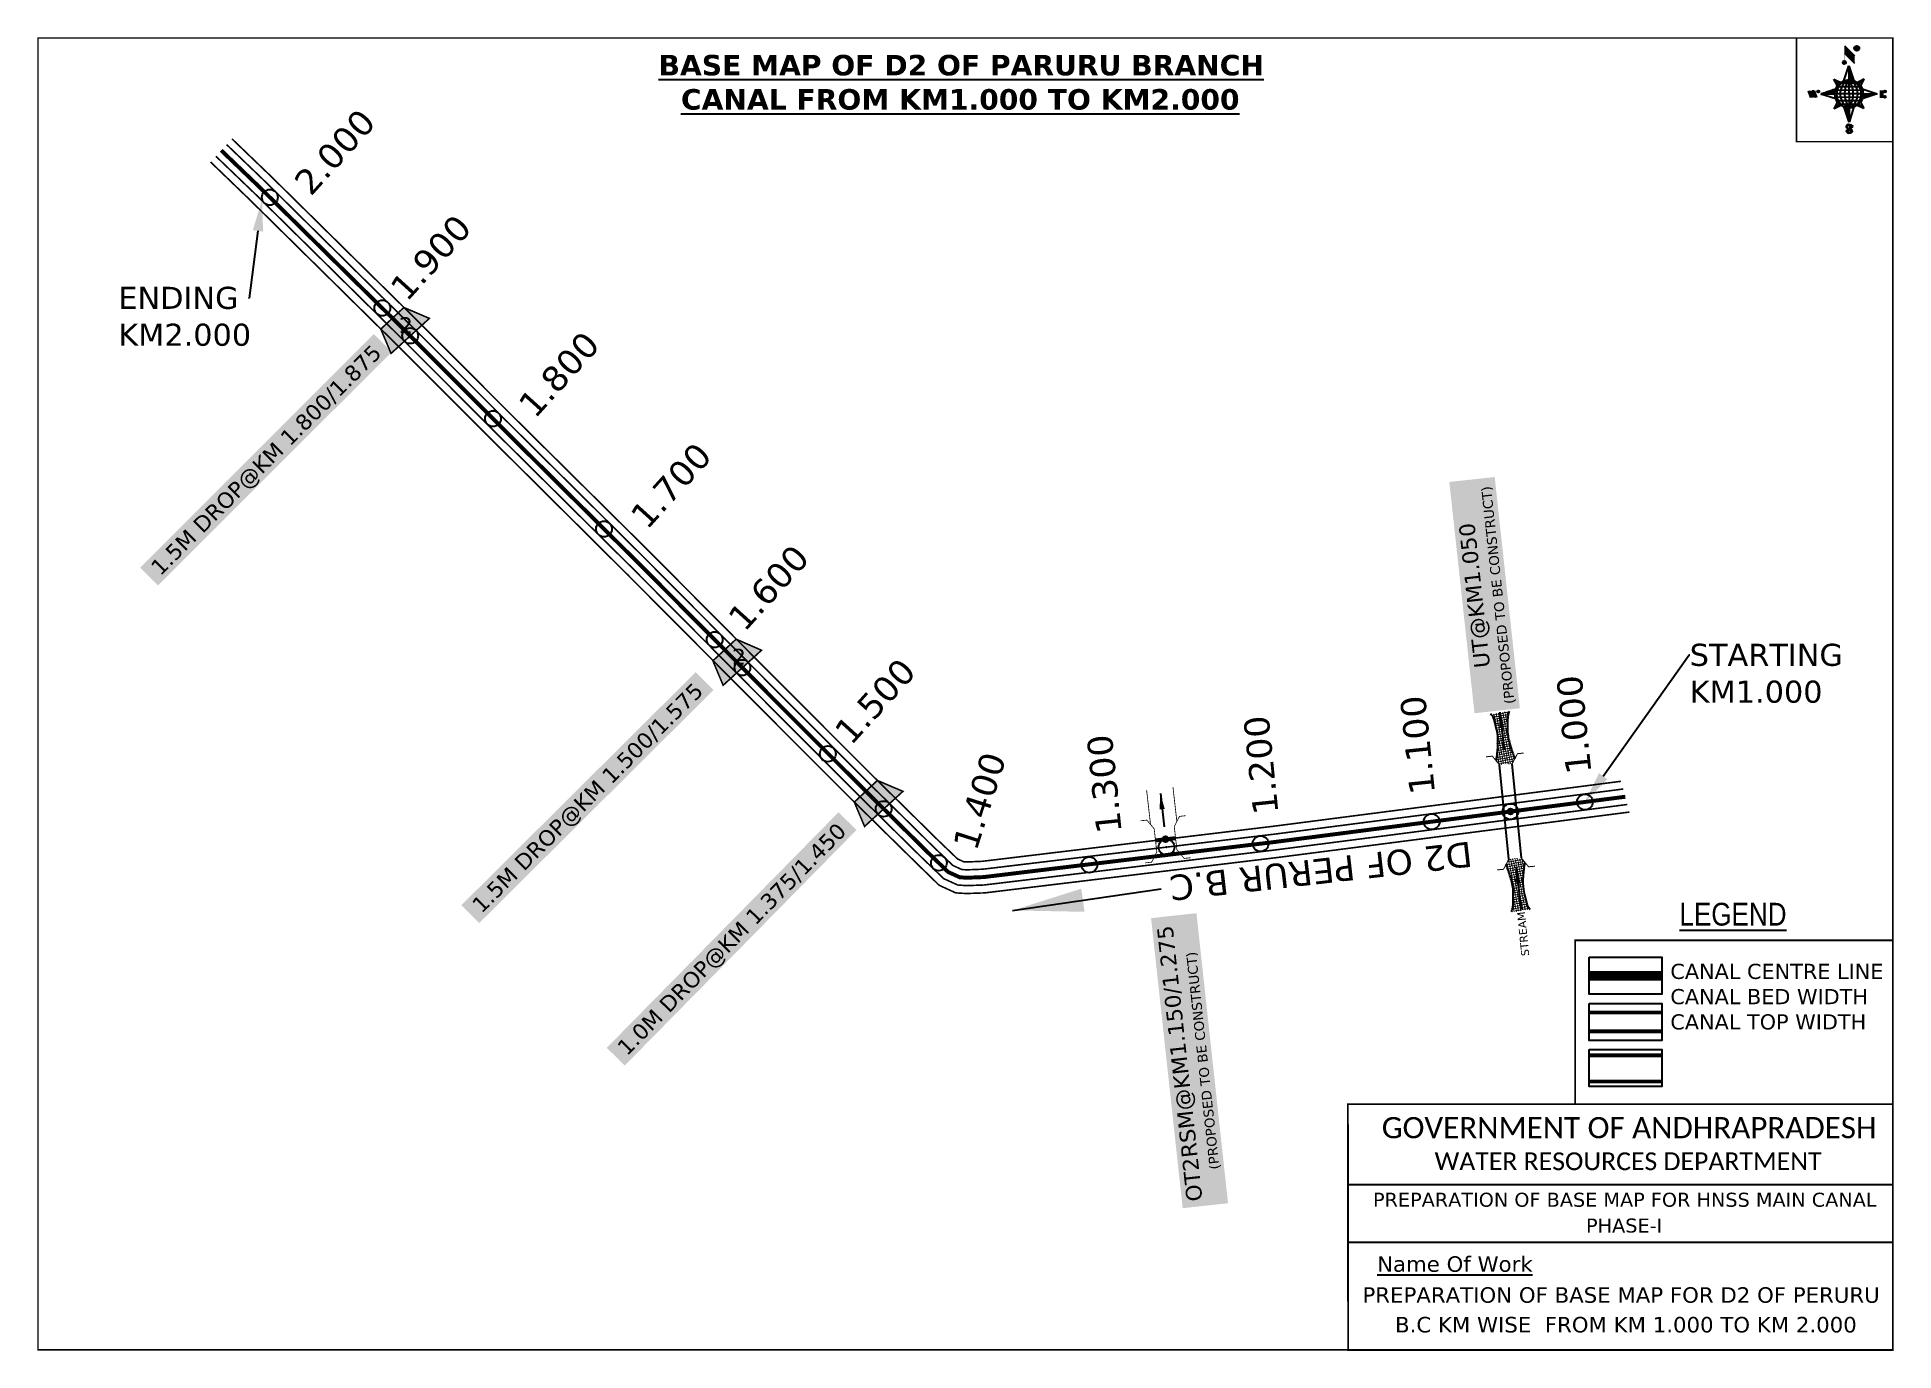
# Model space of a CAD drawing. Header units: inches. Extents: x 738295 to 739471, y 1626675 to 1627507.
import ezdxf
from ezdxf import colors
from ezdxf.entities.mleader import LeaderData, LeaderLine
from ezdxf.enums import TextEntityAlignment as Align
from ezdxf.math import Vec2, Vec3

# ---------------------------------------------------------------- set-up
doc = ezdxf.new("R2010")
doc.units = ezdxf.units.IN
doc.header["$MEASUREMENT"] = 0
doc.header["$PDMODE"] = 32
doc.header["$PDSIZE"] = 10
doc.linetypes.add('HIDDEN2', pattern=[0.1875, 0.125, -0.0625])
for name, color, linetype in [('AQUADUCT', 1, 'Continuous'), ('bord', 1, 'Continuous'), ('CANAL1', 1, 'Continuous'), ('CSMark', 72, 'Continuous'), ('DCBMS', 232, 'Continuous'), ('PAGE', 7, 'Continuous'), ('STRUCTURE', 5, 'Continuous'), ('TEXT', 7, 'Continuous'), ('VILLAGE STONES', 240, 'Continuous'), ('ZZZZ', 50, 'Continuous'), ('ZZZZZZZ', 50, 'Continuous')]:
    doc.layers.add(name, color=color, linetype=linetype)
doc.styles.add('ARIALN', font='ARIALN_1.TTF')
doc.styles.get("Standard").update_dxf_attribs({"font": 'verdana_0.ttf'})
doc.dimstyles.get("Standard").update_dxf_attribs({"dimtxt": 0.18, "dimasz": 0.18, "dimexe": 0.18, "dimexo": 0.0625, "dimgap": 0.09, "dimtad": 0, "dimtih": 1, "dimtoh": 1, "dimdec": 4, "dimzin": 0, "dimdsep": 46, "dimtxsty": 'Standard', "dimcen": 0.09, "dimadec": 0, "dimazin": 0, "dimtfac": 1, "dimtdec": 4, "dimtofl": 0, "dimtmove": 0, "dimatfit": 3, "dimfxl": 0, "dimtolj": 1, "dimtzin": 0, "dimarcsym": 0})
pattern_1 = [(267.297113149, (-8720374.938, 50637915.138), (10.5367255337, -0.497431438), [])]
pattern_2 = [(357.297113149, (-8720374.938, 50637915.138), (0.497431438, 10.5367255337), [])]

# ---------------------------------------------------------------- blocks, each defined once
blk = doc.blocks.new('*X17')
at = {"color": 0, "linetype": 'Continuous'}
for p, q in [((6321.6, 240.5), (6322.3, 241.2)), ((6321.6, 240.3), (6322.3, 241)), ((6321.6, 240.1), (6322.3, 240.8)), ((6321.6, 239.9), (6322.4, 240.7)), ((6321.6, 239.8), (6322.4, 240.6)), ((6321.6, 239.6), (6322.5, 240.5)), ((6321.6, 239.4), (6322.5, 240.3)), ((6321.6, 239.2), (6322.6, 240.2)), ((6321.7, 239.1), (6322.6, 240.1)), ((6321.8, 240.8), (6322.4, 241.4)), ((6321.8, 239), (6322.7, 240)), ((6321.8, 239), (6322.8, 239.9)), ((6321.9, 238.9), (6322.9, 239.8)), ((6322, 238.8), (6323, 239.7)), ((6322.1, 241.3), (6322.4, 241.6)), ((6322.1, 238.7), (6323.1, 239.6)), ((6322.2, 238.6), (6323.1, 239.6)), ((6322.3, 238.5), (6323.2, 239.5)), ((6322.4, 238.5), (6323.3, 239.4)), ((6322.5, 238.4), (6323.4, 239.3)), ((6322.7, 238.4), (6323.6, 239.3)), ((6322.8, 238.3), (6323.7, 239.2)), ((6322.9, 238.3), (6323.8, 239.1)), ((6323.1, 238.2), (6323.9, 239.1)), ((6323.2, 238.2), (6324, 239)), ((6323.3, 238.2), (6324.2, 239)), ((6323.5, 238.1), (6324.3, 238.9)), ((6323.7, 238.1), (6324.4, 238.9)), ((6323.8, 238.1), (6324.6, 238.8)), ((6324.1, 238.2), (6324.7, 238.8)), ((6324.3, 238.3), (6324.9, 238.8)), ((6324.6, 238.3), (6325.1, 238.8)), ((6324.8, 238.4), (6325.2, 238.8)), ((6325.1, 238.5), (6325.4, 238.8)), ((6325.4, 238.6), (6325.6, 238.8))]:
    blk.add_line(p, q, dxfattribs=at)
blk = doc.blocks.new('*X16')
at = {"color": 0, "linetype": 'Continuous'}
for p, q in [((6324.4, 240.3), (6324.5, 240.4)), ((6324.6, 240.3), (6324.8, 240.5)), ((6324.7, 240.2), (6325, 240.5)), ((6324.8, 240.2), (6325.2, 240.6)), ((6325, 240.1), (6325.5, 240.6)), ((6325.1, 240.1), (6325.6, 240.6)), ((6325.2, 240), (6325.8, 240.6)), ((6325.3, 240), (6326, 240.6)), ((6325.4, 239.9), (6326.1, 240.6)), ((6325.5, 239.8), (6326.2, 240.5)), ((6325.6, 239.8), (6326.3, 240.5)), ((6325.7, 239.7), (6326.5, 240.4)), ((6325.9, 239.6), (6326.6, 240.3)), ((6326, 239.5), (6326.7, 240.3)), ((6326, 239.4), (6326.8, 240.2)), ((6326.1, 239.3), (6327, 240.2)), ((6326.2, 239.3), (6327.1, 240.1)), ((6326.3, 239.2), (6327.1, 240)), ((6326.4, 239.1), (6327.2, 239.9)), ((6326.5, 239), (6327.3, 239.8)), ((6326.5, 238.9), (6327.4, 239.7)), ((6326.6, 238.8), (6327.5, 239.6)), ((6326.7, 238.7), (6327.5, 239.5)), ((6326.8, 238.6), (6327.6, 239.4)), ((6326.8, 238.5), (6327.7, 239.3)), ((6326.8, 236.5), (6327.4, 237)), ((6326.9, 238.3), (6327.8, 239.2)), ((6326.9, 238.2), (6327.9, 239.1)), ((6326.9, 236.8), (6327.6, 237.4)), ((6327, 238.1), (6327.8, 239)), ((6327, 237.9), (6327.8, 238.8)), ((6327, 237.8), (6327.8, 238.6)), ((6327, 237.6), (6327.8, 238.4)), ((6327, 237.4), (6327.8, 238.2)), ((6327, 237.3), (6327.8, 238)), ((6327, 237.1), (6327.8, 237.9))]:
    blk.add_line(p, q, dxfattribs=at)
blk = doc.blocks.new('H')
at = {"layer": 'bord', "extrusion": (0.000427885, 0.004792, 0.999988)}
h = blk.add_hatch(dxfattribs=at)
h.set_pattern_fill('LINE', color=8, scale=84.387686, angle=-2.7029, style=0)
h.set_pattern_definition(pattern_2)
h.paths.add_polyline_path([(-492, 786, -0.090992), (-448, 775), (-486, 912)])
h = blk.add_hatch(dxfattribs=at)
h.set_pattern_fill('LINE', color=8, scale=84.387686, angle=-92.7029, style=0)
h.set_pattern_definition(pattern_1)
h.paths.add_polyline_path([(-625, 665, -0.090992), (-615, 710), (-751, 671)])
h = blk.add_hatch(dxfattribs=at)
h.set_pattern_fill('LINE', color=8, scale=84.387686, angle=-2.7029, style=0)
h.set_pattern_definition(pattern_2)
h.paths.add_polyline_path([(-504, 533, -0.090992), (-549, 543), (-510, 406)])
h = blk.add_hatch(dxfattribs=at)
h.set_pattern_fill('LINE', color=8, scale=84.387686, angle=-92.7029, style=0)
h.set_pattern_definition(pattern_1)
h.paths.add_polyline_path([(-246, 647), (-372, 653, -0.090992), (-382, 609)])
for p, q in [((-519, 1020, -1217), (-435, 927, -1216)), ((-516, 1087, -1217), (-432, 994, -1217)), ((-538, 774, -1216), (-487, 906, -1216)), ((-487, 906, -1216), (-493, 780, -1216)), ((-487, 906, -1216), (-448, 769, -1216)), ((-865, 701, -1215), (-847, 638, -1215)), ((-847, 700, -1215), (-829, 637, -1215)), ((-829, 699, -1215), (-811, 636, -1215)), ((-829, 699, -1215), (-811, 698, -1215)), ((-811, 698, -1215), (-794, 635, -1215)), ((-752, 665, -1215), (-615, 704, -1215)), ((-627, 794, -1216), (-567, 760, -1216)), ((-627, 794, -1216), (-584, 747, -1215)), ((-599, 731, -1215), (-627, 794, -1216)), ((-421, 753, -1216), (-359, 781, -1216)), ((-359, 781, -1216), (-405, 739, -1216)), ((-359, 781, -1216), (-392, 721, -1215)), ((-379, 693, -1215), (-246, 641, -1215)), ((-213, 669, -1215), (-217, 601, -1215)), ((-752, 665, -1215), (-625, 659, -1215)), ((-619, 614, -1215), (-752, 665, -1215)), ((-639, 526, -1214), (-606, 585, -1215)), ((-639, 526, -1214), (-593, 568, -1215)), ((-577, 553, -1215), (-639, 526, -1214)), ((-511, 400, -1214), (-549, 537, -1214)), ((-460, 533, -1215), (-511, 400, -1214)), ((-505, 527, -1214), (-511, 400, -1214)), ((-371, 513, -1214), (-431, 546, -1215)), ((-371, 513, -1214), (-414, 560, -1215)), ((-399, 576, -1215), (-371, 513, -1214)), ((-246, 641, -1215), (-383, 603, -1215)), ((-373, 647, -1215), (-246, 641, -1215)), ((-197, 600, -1215), (-194, 668, -1215))]:
    blk.add_line(p, q, dxfattribs=at)
at = {"layer": 'bord', "color": 8, "linetype": 'ByBlock', "extrusion": (0.000427885, 0.004792, 0.999988)}
for p, q in [((-375, 679, -1215), (-620, 691, -1215)), ((-386, 711, -1215), (-605, 722, -1215)), ((-411, 744, -1216), (-578, 752, -1216)), ((-493, 780, -1216), (-505, 527, -1214)), ((-373, 647, -1215), (-625, 659, -1215)), ((-378, 616, -1215), (-623, 628, -1215)), ((-392, 585, -1215), (-611, 595, -1215)), ((-420, 555, -1215), (-587, 562, -1215))]:
    blk.add_line(p, q, dxfattribs=at)
at = {"layer": 'bord', "extrusion": (0.000427885, 0.004792, 0.999988), "elevation": -1212}
for points, const_width in [([(-522, 960), (-516, 1093)], 1.61), ([(-434, 933), (-428, 1066)], 1.61), ([(-870, 707), (-846, 706)], 0.642), ([(-829, 643), (-821, 678)], 0.642), ([(-793, 641), (-782, 694)], 0.642), ([(-223, 676), (-174, 673)], 0.706), ([(-829, 643), (-855, 644)], 0.642), ([(-811, 642), (-784, 641)], 0.642), ([(-177, 605), (-226, 607)], 0.706), ([(-195, 645), (-185, 644)], 0.706)]:
    blk.add_lwpolyline(points, dxfattribs=dict(at, const_width=const_width))
for points, const_width in [([(-414, 1073, 1), (-398, 1058, 1)], 22.3), ([(-530, 950, 1), (-520, 939, 1)], 14.8), ([(-776, 697, 1), (-769, 690, 1)], 8.9), ([(-180, 618, 1), (-173, 611, 1)], 9.79), ([(-178, 667, 1), (-171, 660, 1)], 9.79), ([(-490, 362, 1), (-498, 369, 1)], 11.1), ([(-525, 322, 1), (-533, 329, 1)], 11.1)]:
    blk.add_lwpolyline(points, format="xyb", close=True, dxfattribs=dict(at, const_width=const_width))
for points in [[(-537, 317), (-531, 310), (-520, 307), (-505, 307), (-494, 310), (-486, 318), (-487, 326), (-491, 333), (-494, 336), (-503, 341), (-522, 347), (-530, 352), (-534, 355), (-537, 363), (-537, 373), (-530, 381), (-520, 384), (-504, 384), (-493, 380), (-487, 373)], [(-522, 348), (-526, 354), (-528, 361), (-528, 371), (-526, 375), (-521, 381), (-515, 384)], [(-505, 307), (-499, 312), (-497, 319), (-497, 327), (-501, 335), (-509, 343)]]:
    blk.add_lwpolyline(points, dxfattribs=at)
at = {"layer": 'bord', "extrusion": (0.000427885, 0.004792, 0.999988)}
for centre, radius in [((-406, 1065, -1212), 22.3), ((-525, 944, -1212), 14.8), ((-773, 694, -1212), 8.9), ((-498, 659, -1212), 127), ((-177, 615, -1212), 9.79), ((-174, 663, -1212), 9.79), ((-494, 365, -1212), 11.1), ((-529, 325, -1212), 11.1)]:
    blk.add_circle(centre, radius, dxfattribs=at)
at = {"layer": 'bord', "color": 8, "linetype": 'ByBlock', "extrusion": (0.000427885, 0.004792, 0.999988)}
for centre, radius, start, end in [((-482, 658, -1212), 128, 94.9254, 259.6691), ((-437, 656, -1212), 141, 113.2864, 241.308), ((-316, 651, -1212), 222, 142.5892, 212.0053), ((-560, 662, -1212), 141, 293.2864, 61.308), ((-681, 668, -1212), 222, 322.5892, 32.0053), ((-515, 660, -1212), 128, 274.9254, 79.6691)]:
    blk.add_arc(centre, radius, start, end, dxfattribs=at)
at = {"layer": 'bord', "extrusion": (0.000427885, 0.004792, 0.999988)}
for points in [[(-516, 1093, -1212), (-431, 1000, -1212), (-519, 1026, -1212), (-434, 933, -1212)], [(-864, 707, -1212), (-846, 706, -1212), (-846, 644, -1212), (-829, 643, -1212)], [(-829, 705, -1212), (-811, 704, -1212), (-811, 642, -1212), (-793, 641, -1212)], [(-193, 674, -1212), (-197, 606, -1212), (-213, 675, -1212), (-216, 607, -1212)]]:
    blk.add_solid(points, dxfattribs=at)
at = {"layer": 'bord', "extrusion": (0.000427885, 0.004792, 0.999988), "xscale": 7.977342409717546, "yscale": 7.977342408231451, "zscale": 7.977342408476333, "rotation": 138.0840426661453}
for name, p in [('*X16', (38301, -31929, -1212)), ('*X17', (38314, -31951, -1212))]:
    blk.add_blockref(name, p, dxfattribs=at)
blk = doc.blocks.new('UT')
at = {"layer": 'STRUCTURE'}
h = blk.add_hatch(dxfattribs=at)
h.set_pattern_fill('DASH', color=150, scale=8, angle=-39.6278, style=0)
h.set_pattern_definition([(320.372247933, (-4370.464, -6260.8811), (1.40800153113, 0.132407282), [1, -1])])
h.paths.add_polyline_path([(765163, 1700681.9), (765165.6, 1700680.6), (765167.2, 1700680.3), (765169.1, 1700680), (765172.4, 1700679.6), (765176.4, 1700679.3), (765179.5, 1700679.5), (765183.1, 1700679.9), (765187.7, 1700680.9), (765188.9, 1700681.2), (765193.1, 1700682.2), (765196.1, 1700680.2), (765196.1, 1700672.2), (765193.1, 1700670.2), (765190.5, 1700670.8), (765188.1, 1700671.3), (765185.5, 1700671.8), (765183.6, 1700672.1), (765181, 1700672.5), (765180.3, 1700672.5), (765178.5, 1700672.6), (765176.7, 1700672.6), (765174.6, 1700672.5), (765172.5, 1700672.3), (765170.4, 1700672), (765168.5, 1700671.7), (765166.1, 1700671.2), (765165, 1700670.8), (765163, 1700669.7)])
h.paths.add_polyline_path([(765259.1, 1700682.2), (765256.1, 1700680.2), (765256.1, 1700672.2), (765259.1, 1700670.2), (765261.9, 1700671), (765264.4, 1700671.6), (765266.4, 1700672), (765269.1, 1700672.5), (765272.7, 1700673), (765276.1, 1700673.1), (765278.6, 1700672.9), (765281.2, 1700672.7), (765283.9, 1700672.3), (765286.4, 1700671.9), (765288, 1700671.3), (765289.2, 1700670.6), (765289.1, 1700682.7), (765287.6, 1700681.8), (765285.7, 1700681.2), (765283, 1700680.7), (765281.2, 1700680.4), (765276.7, 1700679.9), (765272.7, 1700679.9), (765268.7, 1700680.3), (765264.8, 1700681), (765261.2, 1700681.7)])
at = {"layer": 'STRUCTURE', "color": 150, "const_width": 0.628}
for points in [[(765190.1, 1700688.2), (765190.1, 1700684.2), (765196.1, 1700680.2), (765256.1, 1700680.2), (765262.1, 1700684.2), (765262.1, 1700688.2)], [(765190.1, 1700664.2), (765190.1, 1700668.2), (765196.1, 1700672.2), (765256.1, 1700672.2), (765262.1, 1700668.2), (765262.1, 1700664.2)]]:
    blk.add_lwpolyline(points, dxfattribs=at)
at = {"layer": 'STRUCTURE', "color": 150}
for points in [[(765196.1, 1700680.2), (765256.1, 1700680.2)], [(765196.1, 1700672.2), (765256.1, 1700672.2)], [(765196.1, 1700672.2), (765256.1, 1700672.2)]]:
    blk.add_lwpolyline(points, dxfattribs=at)
at = {"layer": 'STRUCTURE', "color": 0}
blk.add_circle((765226.1, 1700676.2), 1.89, dxfattribs=at)
at = {"layer": 'STRUCTURE', "color": 150}
for points in [[(765163, 1700681.9), (765164.4, 1700681.1), (765167.9, 1700680.2), (765171.2, 1700679.8), (765176.1, 1700679.4), (765184.7, 1700680.3), (765193.1, 1700682.2)], [(765289.1, 1700682.7), (765287.8, 1700681.9), (765284.3, 1700680.9), (765280.9, 1700680.4), (765276.1, 1700679.8), (765267.4, 1700680.5), (765259.1, 1700682.2)], [(765163, 1700669.7), (765164.3, 1700670.6), (765167.8, 1700671.6), (765171.2, 1700672.1), (765176, 1700672.6), (765184.7, 1700672), (765193.1, 1700670.2)], [(765289.2, 1700670.6), (765287.8, 1700671.4), (765284.2, 1700672.3), (765280.9, 1700672.7), (765276.1, 1700673.1), (765267.4, 1700672.2), (765259.1, 1700670.2)]]:
    blk.add_spline(points, degree=3, dxfattribs=at)
at = {"layer": 'STRUCTURE', "color": 0}
blk.add_text('STREAM', height=5, dxfattribs=at).set_placement((765148.2, 1700675.8), align=Align.MIDDLE_CENTER)
for points in [[(765190.9, 1700676), (765164.2, 1700675.8)], [(765289.3, 1700676.7), (765265.4, 1700676.4)]]:
    blk.add_leader(points, dimstyle='Standard', override={"dimasz": 10, "dimgap": 0.09, "dimtad": 0}, dxfattribs=at)
blk = doc.blocks.new('OT')
at = {"layer": 'STRUCTURE', "color": 190}
for points, const_width in [([(769775.2, 1706601.8), (769775.2, 1706597.8), (769769.2, 1706593.8), (769761.8, 1706593.8), (769754.4, 1706593.8), (769748.4, 1706597.8), (769748.4, 1706601.8)], 0.5), ([(769751.4, 1706595.8), (769729.4, 1706595.8)], 0.5), ([(769761.8, 1706593.8), (769761.8, 1706581)], 2.5), ([(769751.4, 1706579), (769729.4, 1706579)], 0.5), ([(769748.4, 1706573), (769748.4, 1706577), (769754.4, 1706581), (769761.8, 1706581), (769761.8, 1706581), (769761.8, 1706581), (769769.2, 1706581), (769775.2, 1706577), (769775.2, 1706573)], 0.5)]:
    blk.add_lwpolyline(points, dxfattribs=dict(at, const_width=const_width))
at = {"layer": 'STRUCTURE', "color": 0}
blk.add_circle((769761.8, 1706587.4), 1.87, dxfattribs=at)
blk.add_leader([(769732.6, 1706587.4), (769753.8, 1706587.4)], dimstyle='Standard', override={"dimasz": 10, "dimgap": 0.09, "dimtad": 0}, dxfattribs=at)

msp = doc.modelspace()

# ---------------------------------------------------------------- hatches: boundary and pattern name
for points in [[(738543.5, 1627329.3), (738527.3, 1627336.2), (738512.7, 1627322.5), (738519.2, 1627307.1)], [(738753.9, 1627119.1), (738737.8, 1627126.1), (738723.1, 1627112.4), (738729.6, 1627096.9)], [(738843.5, 1627029.7), (738827.3, 1627036.6), (738812.7, 1627022.9), (738819.2, 1627007.5)]]:
    msp.add_hatch(color=1).paths.add_polyline_path(points)

# ---------------------------------------------------------------- linework, layer by layer
at = {"color": 3}
msp.add_point((739178.5, 1627010.5), dxfattribs=at)
at = {"layer": 'CANAL1', "color": 5, "const_width": 1}
for points in [[(739299.9, 1627031.2), (739078.8, 1627002.6), (738894.1, 1626980.4), (738883.9, 1626980), (738880.8, 1626980.2), (738875.1, 1626982.8), (738862.1, 1626995.3), (738821.8, 1627035), (738765.6, 1627091.2), (738679.8, 1627177.5), (738592.6, 1627264), (738531.5, 1627325.1), (738439.9, 1627415.5), (738415, 1627439.4)], [(739302.5, 1627021.4), (739080.1, 1626992.7), (738894.9, 1626970.4), (738883.8, 1626970), (738878.2, 1626970.4), (738869.4, 1626974.4), (738855.1, 1626988.1), (738814.7, 1627027.9), (738758.6, 1627084.1), (738672.8, 1627170.4), (738585.5, 1627256.9), (738524.5, 1627318), (738432.9, 1627408.3), (738408.2, 1627432)], [(738543.5, 1627329.3), (738527.3, 1627336.2), (738512.7, 1627322.5), (738519.2, 1627307.1), (738543.5, 1627329.3)], [(738753.9, 1627119.1), (738737.8, 1627126.1), (738723.1, 1627112.4), (738729.6, 1627096.9), (738753.9, 1627119.1)]]:
    msp.add_lwpolyline(points, dxfattribs=at)
at = {"layer": 'CANAL1', "color": 200, "const_width": 1}
for points in [[(739298.5, 1627036.1), (739078.2, 1627007.6), (738893.7, 1626985.4), (738884, 1626985), (738882, 1626985.1), (738878, 1626987), (738865.6, 1626998.9), (738825.3, 1627038.6), (738769.2, 1627094.7), (738683.4, 1627181), (738596.1, 1627267.5), (738535, 1627328.7), (738443.3, 1627419.1), (738418.4, 1627443)], [(739303.8, 1627016.6), (739080.7, 1626987.8), (738895.3, 1626965.4), (738883.7, 1626965), (738877, 1626965.4), (738866.5, 1626970.2), (738851.7, 1626984.6), (738811.2, 1627024.4), (738755, 1627080.6), (738669.2, 1627166.8), (738582, 1627253.4), (738520.9, 1627314.5), (738429.4, 1627404.7), (738404.8, 1627428.4)]]:
    msp.add_lwpolyline(points, dxfattribs=at)
at = {"layer": 'CANAL1', "color": 1, "linetype": 'HIDDEN2', "ltscale": 100, "const_width": 2.5}
for points in [[(738513.6, 1627335.8), (738436.4, 1627411.9), (738411.6, 1627435.7)], [(738724.2, 1627125.8), (738676.3, 1627173.9), (738589.1, 1627260.4), (738528, 1627321.6), (738513.6, 1627335.8)], [(738795.9, 1627053.8), (738762.1, 1627087.6), (738724.2, 1627125.8)], [(738961.6, 1626983.5), (738894.5, 1626975.4), (738883.8, 1626975), (738879.5, 1626975.3), (738872.2, 1626978.6), (738858.6, 1626991.7), (738818.3, 1627031.5), (738795.9, 1627053.8)], [(739301.2, 1627026.3), (739178.5, 1627010.5)], [(739178.5, 1627010.5), (739079.5, 1626997.7), (738961.6, 1626983.5)]]:
    msp.add_lwpolyline(points, dxfattribs=at)
at = {"layer": 'CANAL1', "color": 5}
for points, const_width, elevation in [([(738843.5, 1627029.7), (738827.3, 1627036.6), (738812.7, 1627022.9), (738819.2, 1627007.5), (738843.5, 1627029.7)], 1, 2), ([(739324.3, 1626889.7), (739278.3, 1626889.7)], 2.4, -0.4), ([(739324.3, 1626877.7), (739278.3, 1626877.7)], 2.4, -0.4)]:
    msp.add_lwpolyline(points, dxfattribs=dict(at, const_width=const_width, elevation=elevation))
at = {"layer": 'CANAL1', "color": 1, "linetype": 'HIDDEN2', "ltscale": 100, "const_width": 6, "elevation": -0.4}
msp.add_lwpolyline([(739324.3, 1626912.9), (739278.3, 1626912.9)], dxfattribs=at)
at = {"layer": 'CANAL1', "color": 200, "const_width": 2.4, "elevation": -0.4}
for points in [[(739324.3, 1626862.5), (739278.3, 1626862.5)], [(739324.3, 1626846), (739278.3, 1626846)]]:
    msp.add_lwpolyline(points, dxfattribs=at)
at = {"layer": 'PAGE', "const_width": 1}
msp.add_lwpolyline([(738295.5, 1626675.9), (739470.7, 1626675.9), (739470.7, 1627506.9), (738295.5, 1627506.9), (738295.5, 1626675.9)], dxfattribs=at)
at = {"layer": 'PAGE'}
for points, const_width in [([(739470.7, 1627506.9), (739409.6, 1627506.9), (739409.6, 1627441.2), (739470.7, 1627441.2)], 1), ([(739470.7, 1626831.6), (739269.4, 1626831.6), (739269.4, 1626935.4), (739470.7, 1626935.4)], 1.2), ([(739125.4, 1626831.6), (739470.7, 1626831.6), (739470.7, 1626675.9), (739125.6, 1626675.9)], 1.2)]:
    msp.add_lwpolyline(points, close=True, dxfattribs=dict(at, const_width=const_width))
at = {"layer": 'PAGE', "elevation": -0.4}
for points in [[(739278.3, 1626924.7), (739324.3, 1626924.7), (739324.3, 1626901.2), (739278.3, 1626901.2)], [(739278.3, 1626895.4), (739324.3, 1626895.4), (739324.3, 1626871.9), (739278.3, 1626871.9)], [(739278.3, 1626866.2), (739324.3, 1626866.2), (739324.3, 1626842.7), (739278.3, 1626842.7)]]:
    msp.add_lwpolyline(points, close=True, dxfattribs=at)
at = {"layer": 'PAGE'}
for points in [[(739125.5, 1626780.6), (739470.7, 1626780.6)], [(739125.5, 1626744.2), (739470.7, 1626744.2)]]:
    msp.add_lwpolyline(points, dxfattribs=at)
at = {"layer": 'STRUCTURE', "color": 3}
for p in [(738442.4, 1627406), (738513.7, 1627335.9), (738583.8, 1627265.8), (738654.1, 1627195.9), (738724.2, 1627125.8), (738795.9, 1627053.5), (739275.6, 1627023), (739275.6, 1627023), (739010.5, 1626994.4), (739070.1, 1626996.6), (738866.3, 1626984.4), (738961.6, 1626983.2)]:
    msp.add_point(p, dxfattribs=at)
at = {"layer": 'ZZZZZZZ'}
for p in [(738531.3, 1627318.3), (738741.8, 1627108.1), (738831.3, 1627018.6, 2), (739228.4, 1627016.9)]:
    msp.add_point(p, dxfattribs=at)

# ---------------------------------------------------------------- block references
at = {"layer": 'AQUADUCT', "color": 1, "xscale": 0.0703495379661093, "yscale": 0.07034953800030053, "zscale": 0.07034953795990817, "rotation": 3.078330607406165}
msp.add_blockref('H', (739480.4, 1627427.5, 85.4), dxfattribs=at)
at = {"layer": 'STRUCTURE', "color": 0}
for name, p, rotation in [('UT', (2506589.1, 1031780.2), 95.61232944619232), ('OT', (-1043432.1, 2199602.5), 276.4684800816458)]:
    msp.add_blockref(name, p, dxfattribs=dict(at, rotation=rotation))

# ---------------------------------------------------------------- texts
at = {"layer": 'CSMark', "color": 1}
for s, rotation, p in [('2.000', 47.882, (738462.4, 1627411.5)), ('1.900', 47.882, (738523.2, 1627344.6)), ('1.800', 47.882, (738604.4, 1627270.6)), ('1.700', 47.882, (738675.4, 1627200.2)), ('1.600', 47.882, (738737.2, 1627135.5)), ('1.500', 47.882, (738804.7, 1627063.6)), ('1.000', 95.8356, (739271.8, 1627040.7)), ('1.000', 95.8356, (739271.8, 1627040.7)), ('1.100', 95.8356, (739172.7, 1627027.8)), ('1.200', 95.8356, (739073.5, 1627015.1)), ('1.300', 95.8356, (738974.2, 1627003.1)), ('1.400', 72.3083, (738882.4, 1626993.7))]:
    msp.add_text(s, height=16, rotation=rotation, dxfattribs=at).set_placement(p, align=Align.MIDDLE_LEFT)
at = {"layer": 'PAGE', "extrusion": (0.000201441, 0.004807, 0.999988), "style": 'ARIALN'}
msp.add_text('%%ULEGEND', height=14.4, rotation=359.9999, dxfattribs=at).set_placement((739369.4, 1626932.4, 7969.4), align=Align.MIDDLE)
at = {"layer": 'PAGE', "extrusion": (0.000201441, 0.004807, 0.999988)}
for s, height, p in [('PREPARATION OF BASE MAP FOR HNSS MAIN CANAL', 8.878, (739141.3, 1626747.1, 7968.5)), ('%%UName Of Work', 9.822, (739143.9, 1626705.9, 7967.1))]:
    msp.add_text(s, height=height, rotation=359.9999, dxfattribs=at).set_placement(p)
for s, height, p in [('PHASE-I', 8.88, (739300.4, 1626735.2, 7968.4)), ('PREPARATION OF BASE MAP FOR D2 OF PERURU', 9.822, (739298.5, 1626691.2, 7967.2)), (' B.C KM WISE  FROM KM 1.000 TO KM 2.000', 9.822, (739299.4, 1626672.4, 7967.2))]:
    msp.add_text(s, height=height, rotation=359.9999, dxfattribs=at).set_placement(p, align=Align.MIDDLE_CENTER)
at = {"layer": 'PAGE', "extrusion": (0.000201441, 0.004807, 0.999988), "attachment_point": 1, "text_direction": (1, -1e-06, -0.000201)}
for s, insert, char_height, width in [('CANAL CENTRE LINE CANAL BED WIDTH {\\H2.3741x; }CANAL TOP WIDTH{\\H1.9188x; }', (739329.7, 1626920.5, -0.4), 9.6, 168.926), ('\\pi3.5885;{\\fCalibri|b0|i0|c0|p34;\\H1.3333x;GOVERNMENT OF ANDHRAPRADESH\\P\\pi37.073;\\H0.83998x;WATER RESOURCES DEPARTMENT}', (739143.3, 1626823.4, -1.3), 10.059, 321.276)]:
    msp.add_mtext(s, dxfattribs=dict(at, insert=insert, char_height=char_height, width=width))
at = {"layer": 'STRUCTURE', "color": 5, "char_height": 10, "attachment_point": 1, "bg_fill": 1, "box_fill_scale": 1.3, "bg_fill_color": 7, "bg_fill_true_color": 16777215, "bg_fill_transparency": 4390977}
for s, insert, width, rotation in [('\\pi2.0342;1.5M DROP@KM 1.800/1.875', (738364.5, 1627171.4), 203.31, 44.9771), ('\\pi25.032;UT@KM1.050\\P\\pi0.42987;{\\H0.625x;(PROPOSED TO BE CONSTRUCT)}', (739208.3, 1627082.5), 141.361, 96.2203), ('\\pi2.0342;1.5M DROP@KM 1.500/1.575', (738568, 1626957.6), 203.31, 44.8357), ('\\pi1.967;1.0M DROP@KM 1.375/1.450', (738660.1, 1626867.3), 203.31, 45.4567), ('\\pi0.43617;OT2RSM@KM1.150/1.275\\P\\pi19.155;{\\H0.625x;(PROPOSED TO BE CONSTRUCT)}', (739023.4, 1626769), 178.811, 96.2203)]:
    msp.add_mtext(s, dxfattribs=dict(at, insert=insert, width=width, rotation=rotation))
at = {"layer": 'TEXT', "color": 1, "insert": (738680.7, 1627496.2), "char_height": 13, "width": 395.395, "attachment_point": 1}
msp.add_mtext('\\pi7.9706;{\\fVerdana|b1|i0|c0|p34;\\LBASE MAP OF D2 OF PARURU BRANCH \\P\\pi22.18;CANAL FROM KM1.000 TO KM2.000}', dxfattribs=at)
at = {"layer": 'VILLAGE STONES', "color": 1}
msp.add_text('D2 OF PERUR B.C', height=16, rotation=186.4847, dxfattribs=at).set_placement((739203.2, 1626998))
at = {"layer": 'ZZZZ'}
for p in [(738533, 1627320, 2), (738744, 1627110, 2)]:
    msp.add_text('2', height=10, dxfattribs=at).set_placement(p, align=Align.RIGHT)

# ---------------------------------------------------------------- leaders
at = {"layer": 'CANAL1', "color": 1}
msp.add_leader([(738913, 1626954.3), (739007.1, 1626967.9)], dimstyle='Standard', override={"dimasz": 45, "dimtfill": 2, "dimtfillclr": 5}, dxfattribs=at)
at = {"layer": 'DCBMS', "color": 5}
ml = msp.add_multileader_mtext('Standard', dxfattribs=at)
ml.set_content('ENDING \\PKM2.000', color=5)
ml.set_leader_properties()
ml.build(insert=Vec2(0, 0))
ml.multileader.update_dxf_attribs({"dogleg_length": 0.36, "arrow_head_size": 20})
ctx = ml.context
ctx.base_point, ctx.char_height, ctx.arrow_head_size, ctx.landing_gap_size, ctx.plane_origin = Vec3(738346.3, 1627342.1), 14, 20, 0.09, Vec3(739430.4, 1627579.3)
notes = []
notes.append((ctx, [(0, (1, 1, 0), (738429.2, 1627342.1), (-1, 0), 0.36, [(0, [(738437.5, 1627404.5)], 0, [])])]))
ctx.mtext.insert, ctx.mtext.width, ctx.mtext.flow_direction = Vec3(738346.4, 1627349.3), 121.426, 5
ml = msp.add_multileader_mtext('Standard', dxfattribs=at)
ml.set_content('STARTING\\PKM1.000', color=5)
ml.set_leader_properties()
ml.build(insert=Vec2(0, 0))
ml.multileader.update_dxf_attribs({"dogleg_length": 0.36, "arrow_head_size": 20})
ctx = ml.context
ctx.base_point, ctx.char_height, ctx.arrow_head_size, ctx.landing_gap_size, ctx.plane_origin = Vec3(739342, 1627116.1), 14, 20, 0.09, Vec3(740268.5, 1627197.8)
notes.append((ctx, [(1, (1, 1, 0), (739341.6, 1627116.1), (1, 0), 0.36, [(0, [(739275.6, 1627023)], 0, [])])]))
ctx.mtext.insert, ctx.mtext.width, ctx.mtext.flow_direction = Vec3(739342, 1627123.2), 121.426, 5
for ctx, leaders in notes:
    for number, flags, end, landing, length, lines in leaders:
        leader = LeaderData()
        leader.index, (leader.has_last_leader_line, leader.has_dogleg_vector, leader.attachment_direction) = number, flags
        leader.last_leader_point, leader.dogleg_vector, leader.dogleg_length = Vec3(end), Vec3(landing), length
        for number, points, colour, breaks in lines:
            line = LeaderLine()
            line.index, line.vertices, line.color, line.breaks = number, Vec3.list(points), colors.encode_raw_color(colour), breaks
            leader.lines.append(line)
        ctx.leaders.append(leader)

doc.saveas('drawing.dxf')
